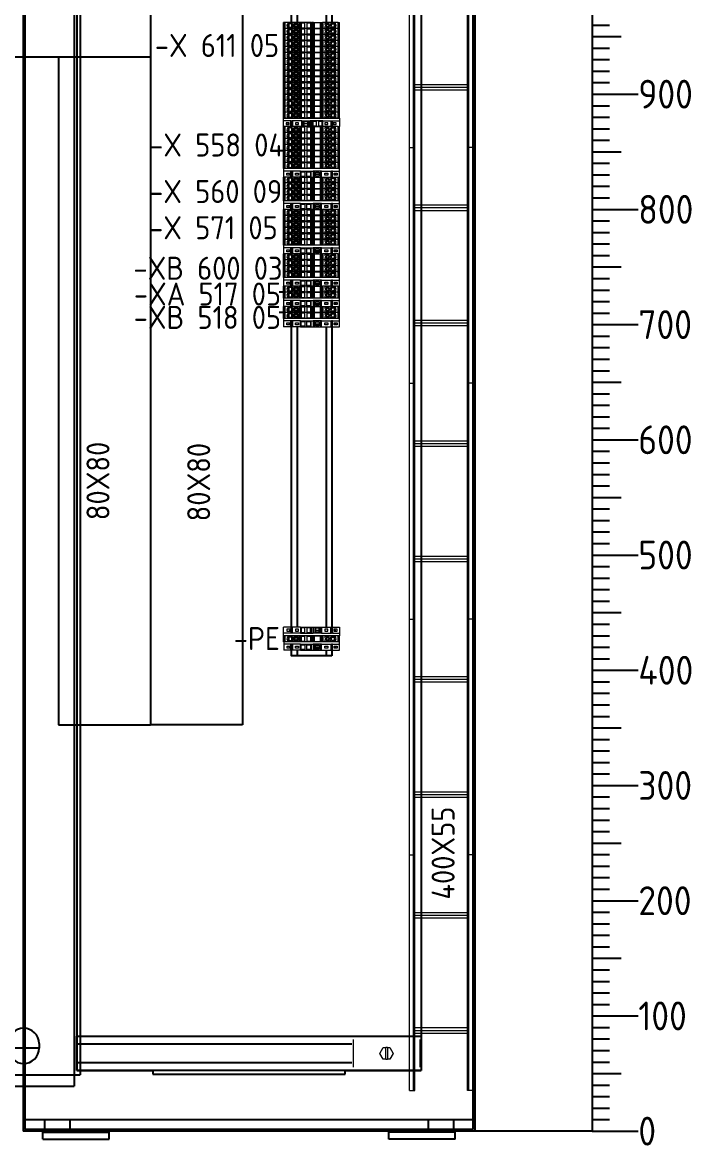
# Model space of a CAD drawing. Header units: millimetres. Extents: x 37984 to 70752, y 14140 to 37584.
# Drawn here: x 46116 to 46697, y 14754 to 15729 of the extents above; entities that cross this region are included whole.
import ezdxf
from ezdxf.enums import TextEntityAlignment as Align

# ---------------------------------------------------------------- set-up
doc = ezdxf.new("R2010")
doc.units = ezdxf.units.MM
doc.set_wipeout_variables(frame=1)
doc.layers.add('! NO PLOT !', color=7, linetype='Continuous', true_color=0xff75dd, plot=False)
for name, color, linetype, lineweight in [('000-PI-Oprema', 30, 'Continuous', 5), ('SI-ORMAR-Oprema', 30, 'Continuous', 5), ('SI-ORMAR-Ormar', 2, 'Continuous', 20)]:
    doc.layers.add(name, color=color, linetype=linetype, lineweight=lineweight)
for name, color, linetype in [('000-PI-ORMAR', 2, 'Continuous'), ('000-PI_TEXT', 7, 'Continuous'), ('002-PI-Kabelska kanalica', 150, 'Continuous'), ('004-PI-DIN Šina', 3, 'Continuous')]:
    doc.layers.add(name, color=color, linetype=linetype)
doc.styles.add('PI0', font='isocpeur.ttf', dxfattribs={"width": 0.9})

# ---------------------------------------------------------------- blocks, each defined once
blk = doc.blocks.new('*U491')
at = {"layer": '004-PI-DIN Šina', "ltscale": 0.25}
for p, q in [((0, 15), (299, 15)), ((0, -15), (0, 15)), ((299, 15), (299, -15)), ((299, 8), (0, 8)), ((0, -8), (299, -8)), ((299, -15), (0, -15))]:
    blk.add_line(p, q, dxfattribs=at)
blk = doc.blocks.new('*U1280')
at = {"layer": '002-PI-Kabelska kanalica'}
for p, q in [((-20, 1220), (60, 1220)), ((-20, -100), (-20, 1220)), ((60, -100), (60, 1220))]:
    blk.add_line(p, q, dxfattribs=at)
blk = doc.blocks.new('JAHAČ_VELIKI')
blk.add_wipeout([(58578.79, 45403.84), (58638.79, 45403.84), (58638.79, 45379.84), (58578.79, 45379.84)]).dxf.layer = 'SI-ORMAR-Ormar'
at = {"layer": '000-PI-Oprema'}
for p, q in [((58579.66, 45403.84), (58579.66, 45379.84)), ((58637.92, 45379.84), (58637.92, 45403.84)), ((58638.79, 45403.84), (58638.79, 45379.84)), ((58603.01, 45391.84), (58605.9, 45396.84)), ((58605.9, 45396.84), (58607.99, 45396.84)), ((58607.99, 45386.84), (58607.99, 45396.84)), ((58609.59, 45396.84), (58607.99, 45396.84)), ((58609.59, 45396.84), (58611.67, 45396.84)), ((58609.59, 45396.84), (58609.59, 45386.84)), ((58611.67, 45396.84), (58614.56, 45391.84)), ((58605.9, 45386.84), (58603.01, 45391.84)), ((58607.99, 45386.84), (58605.9, 45386.84)), ((58607.99, 45386.84), (58609.59, 45386.84)), ((58611.67, 45386.84), (58609.59, 45386.84)), ((58614.56, 45391.84), (58611.67, 45386.84))]:
    blk.add_line(p, q, dxfattribs=at)
blk = doc.blocks.new('poveznica montaznih ploca 2100mm')
at = {"layer": '! NO PLOT !'}
for p, q in [((59565.54, 55740.77), (59565.54, 53837.74)), ((59570.54, 55742.17), (59570.54, 53847.74)), ((59521.54, 53856.71), (59521.54, 53888.77)), ((59534.9, 53874.74), (59534.9, 53870.74)), ((59535.57, 53870.74), (59507.5, 53870.74)), ((59534.9, 53870.74), (59526.79, 53870.74)), ((59472.54, 53847.74), (59570.54, 53847.74)), ((59565.54, 53847.74), (59565.54, 53837.74)), ((59477.54, 53837.74), (59565.54, 53837.74))]:
    blk.add_line(p, q, dxfattribs=at)
for centre, start, end in [((59521.54, 53874.74), 0, 180), ((59521.54, 53870.74), 180, 0)]:
    blk.add_arc(centre, 13.36, start, end, dxfattribs=at)
blk = doc.blocks.new('*U404')
blk.add_wipeout([(-24.3, 0), (24.3, 0), (24.3, -7.35), (-24.3, -7.35)])
at = {"layer": 'SI-ORMAR-Oprema'}
for p, q in [((24.3, 0), (-24.3, 0)), ((24.3, -7.35), (24.3, 0)), ((-24.3, 0), (-24.3, -7.35)), ((-18.03, -2.2), (-24.3, -2.2)), ((-18.03, -7.35), (-24.3, -7.35)), ((-21.4, -5.62), (-21.4, -3.92)), ((-21.4, -3.92), (-18.5, -3.92)), ((-18.5, -5.62), (-21.4, -5.62)), ((-19.01, -4.58), (-19.15, -4.58)), ((-19.15, -4.98), (-19.15, -4.58)), ((-19.01, -4.98), (-19.15, -4.98)), ((-19.01, -4.58), (-19.01, -4.98)), ((-19.01, -4.58), (-18.5, -4.58)), ((-19.01, -4.98), (-18.5, -4.98)), ((-18.5, -3.92), (-18.5, -4.58)), ((-18.5, -4.58), (-18.5, -4.98)), ((-18.5, -4.98), (-18.5, -5.62)), ((-18.03, -7.35), (-18.03, -2.2)), ((-17.1, -2.2), (-18.03, -2.2)), ((-17.1, -7.35), (-18.03, -7.35)), ((-17.1, -7.35), (-17.1, -2.2)), ((-17, -2.2), (-17.1, -2.2)), ((-17, -7.35), (-17.1, -7.35)), ((-17, -2.2), (-17, -7.35)), ((-16.74, -2.2), (-17, -2.2)), ((-16.74, -7.35), (-17, -7.35)), ((-16.74, -2.2), (-16.74, -7.35)), ((-9.72, -2.2), (-16.74, -2.2)), ((-9.72, -7.35), (-16.74, -7.35)), ((-14.15, -3.92), (-11.45, -3.92)), ((-14.15, -5.62), (-14.15, -3.92)), ((-11.45, -5.62), (-14.15, -5.62)), ((-11.45, -3.92), (-11.45, -5.62)), ((-9.72, -2.2), (-9, -2.2)), ((-9.72, -7.35), (-9.72, -2.2)), ((-9.72, -7.35), (-9, -7.35)), ((-9, -2.77), (-9, -2.2)), ((-9, -2.2), (-1, -2.2)), ((-9, -6.77), (-9, -2.77)), ((-9, -2.77), (-5.85, -2.77)), ((-5.85, -6.77), (-9, -6.77)), ((-9, -7.35), (-9, -6.77)), ((-9, -7.35), (-1, -7.35)), ((-5.85, -2.77), (-5.85, -6.77)), ((-4.15, -2.77), (-1, -2.77)), ((-4.15, -6.77), (-4.15, -2.77)), ((-1, -6.77), (-4.15, -6.77)), ((-1, -2.2), (-1, -2.77)), ((-1, -2.2), (-0.28, -2.2)), ((-1, -2.77), (-1, -6.77)), ((-1, -6.77), (-1, -7.35)), ((-1, -7.35), (-0.28, -7.35)), ((-0.28, -2.2), (1.39, -2.2)), ((-0.28, -7.35), (-0.28, -2.2)), ((-0.28, -7.35), (1.39, -7.35)), ((2.32, -2.2), (1.39, -2.2)), ((1.39, -2.2), (1.39, -7.35)), ((1.39, -7.35), (2.32, -7.35)), ((7.69, -2.2), (2.32, -2.2)), ((2.32, -2.2), (2.32, -7.35)), ((2.32, -7.35), (7.69, -7.35)), ((3.22, -3.02), (6.67, -3.02)), ((3.22, -4.58), (3.22, -3.02)), ((3.22, -4.58), (6.67, -4.58)), ((3.22, -4.98), (3.22, -4.58)), ((3.22, -4.98), (6.67, -4.98)), ((3.22, -6.52), (3.22, -4.98)), ((6.67, -6.52), (3.22, -6.52)), ((6.67, -3.02), (6.67, -4.58)), ((6.67, -4.58), (6.67, -4.98)), ((6.67, -4.98), (6.67, -6.52)), ((7.69, -2.2), (7.69, -7.35)), ((8.51, -2.2), (7.69, -2.2)), ((7.69, -7.35), (8.51, -7.35)), ((8.51, -7.35), (8.51, -2.2)), ((8.51, -2.2), (16.74, -2.2)), ((8.51, -7.35), (16.74, -7.35)), ((11.45, -3.92), (14.15, -3.92)), ((11.45, -5.62), (11.45, -3.92)), ((14.15, -5.62), (11.45, -5.62)), ((14.15, -3.92), (14.15, -5.62)), ((16.74, -2.2), (16.74, -7.35)), ((16.74, -2.2), (17, -2.2)), ((16.74, -7.35), (17, -7.35)), ((17, -7.35), (17, -2.2)), ((17, -2.2), (17.1, -2.2)), ((17, -7.35), (17.1, -7.35)), ((18.03, -2.2), (17.1, -2.2)), ((17.1, -7.35), (17.1, -2.2)), ((18.03, -7.35), (17.1, -7.35)), ((18.03, -2.2), (24.3, -2.2)), ((18.03, -7.35), (18.03, -2.2)), ((18.03, -7.35), (24.3, -7.35)), ((19.55, -4.58), (19.55, -3.92)), ((19.55, -3.92), (22.25, -3.92)), ((19.55, -4.98), (19.55, -4.58)), ((19.55, -4.58), (19.89, -4.58)), ((19.55, -4.98), (19.89, -4.98)), ((19.55, -5.62), (19.55, -4.98)), ((22.25, -5.62), (19.55, -5.62)), ((19.89, -4.58), (19.89, -4.98)), ((20.59, -4.58), (19.89, -4.58)), ((20.59, -4.98), (19.89, -4.98)), ((20.59, -4.58), (20.59, -4.98)), ((22.25, -3.92), (22.25, -5.62))]:
    blk.add_line(p, q, dxfattribs=at)
blk = doc.blocks.new('*U991')
at = {"layer": '000-PI-Oprema', "ltscale": 0.25}
for p, q in [((-5, 794.1), (-5, 998.77)), ((-1.5, 794.1), (-1.5, 998.77)), ((-0.33, 794.1), (-0.33, 998.77)), ((45.33, 794.1), (45.33, 998.77)), ((46.5, 794.1), (46.5, 998.77)), ((50, 794.1), (50, 998.77)), ((-0.33, 848.77), (45.33, 848.77)), ((-0.33, 846.44), (45.33, 846.44)), ((-5, 794.1), (-0.33, 794.1)), ((-5, 794.1), (-0.33, 794.1)), ((-5, 589.43), (-5, 794.1)), ((-1.5, 794.1), (-1.5, 794.1)), ((-1.5, 589.43), (-1.5, 794.1)), ((-0.33, 589.43), (-0.33, 794.1)), ((50, 794.1), (45.33, 794.1)), ((50, 794.1), (45.33, 794.1)), ((45.33, 589.43), (45.33, 794.1)), ((46.5, 589.43), (46.5, 794.1)), ((50, 589.43), (50, 794.1)), ((-0.33, 744.1), (45.33, 744.1)), ((-0.33, 741.77), (45.33, 741.77)), ((-0.33, 644.1), (45.33, 644.1)), ((-0.33, 641.77), (45.33, 641.77)), ((-5, 589.43), (-0.33, 589.43)), ((-5, 589.43), (-0.33, 589.43)), ((-5, 384.76), (-5, 589.43)), ((-1.5, 589.43), (-1.5, 589.43)), ((-1.5, 384.76), (-1.5, 589.43)), ((-0.33, 384.76), (-0.33, 589.43)), ((50, 589.43), (45.33, 589.43)), ((50, 589.43), (45.33, 589.43)), ((45.33, 384.76), (45.33, 589.43)), ((46.5, 384.76), (46.5, 589.43)), ((50, 384.76), (50, 589.43)), ((-0.33, 539.43), (45.33, 539.43)), ((-0.33, 537.1), (45.33, 537.1)), ((-0.33, 439.43), (45.33, 439.43)), ((-0.33, 437.1), (45.33, 437.1)), ((-5, 384.76), (-0.33, 384.76)), ((-5, 384.76), (-0.33, 384.76)), ((-5, 180.09), (-5, 384.76)), ((-1.5, 384.76), (-1.5, 384.76)), ((-1.5, 180.09), (-1.5, 384.76)), ((-0.33, 180.09), (-0.33, 384.76)), ((50, 384.76), (45.33, 384.76)), ((50, 384.76), (45.33, 384.76)), ((45.33, 180.09), (45.33, 384.76)), ((46.5, 180.09), (46.5, 384.76)), ((50, 180.09), (50, 384.76)), ((-0.33, 334.76), (45.33, 334.76)), ((-0.33, 332.43), (45.33, 332.43)), ((-0.33, 234.76), (45.33, 234.76)), ((-0.33, 232.43), (45.33, 232.43)), ((-5, 180.09), (-0.33, 180.09)), ((-5, 180.09), (-0.33, 180.09)), ((-5, -24.58), (-5, 180.09)), ((-1.5, 180.09), (-1.5, 180.09)), ((-1.5, -24.58), (-1.5, 180.09)), ((-0.33, -24.58), (-0.33, 180.09)), ((50, 180.09), (45.33, 180.09)), ((50, 180.09), (45.33, 180.09)), ((45.33, -24.58), (45.33, 180.09)), ((46.5, -24.58), (46.5, 180.09)), ((50, -24.58), (50, 180.09)), ((-0.33, 130.09), (45.33, 130.09)), ((-0.33, 127.76), (45.33, 127.76)), ((-0.33, 30.09), (45.33, 30.09)), ((-0.33, 27.76), (45.33, 27.76)), ((-5, -24.58), (-0.33, -24.58)), ((-1.5, -24.58), (-1.5, -24.58)), ((50, -24.58), (45.33, -24.58))]:
    blk.add_line(p, q, dxfattribs=at)
for points in [[(-0.33, 844.1), (45.33, 844.1)], [(-0.33, 739.43), (45.33, 739.43)], [(-0.33, 639.43), (45.33, 639.43)], [(-0.33, 534.76), (45.33, 534.76)], [(-0.33, 434.76), (45.33, 434.76)], [(-0.33, 330.09), (45.33, 330.09)], [(-0.33, 230.09), (45.33, 230.09)], [(-0.33, 125.42), (45.33, 125.42)], [(-0.33, 25.42), (45.33, 25.42)]]:
    blk.add_lwpolyline(points, dxfattribs=at)
blk = doc.blocks.new('*U1272')
at = {"layer": '002-PI-Kabelska kanalica'}
for p, q in [((-20, 918), (60, 918)), ((-20, -100), (-20, 918)), ((60, -100), (60, 918)), ((-20, -100), (60, -100))]:
    blk.add_line(p, q, dxfattribs=at)
blk = doc.blocks.new('*U1264')
at = {"layer": '002-PI-Kabelska kanalica'}
for p, q in [((-20, 480), (60, 480)), ((-20, -100), (-20, 480)), ((60, -100), (60, 480)), ((-20, -100), (60, -100))]:
    blk.add_line(p, q, dxfattribs=at)
blk = doc.blocks.new('skala_2300')
for p, q in [((0, 1400), (0, 540)), ((0, 960), (15, 960)), ((0, 950), (25, 950)), ((0, 940), (15, 940)), ((0, 930), (15, 930)), ((0, 920), (15, 920)), ((0, 910), (15, 910)), ((0, 900), (40, 900)), ((0, 890), (15, 890)), ((0, 880), (15, 880)), ((0, 870), (15, 870)), ((0, 860), (15, 860)), ((0, 850), (25, 850)), ((0, 840), (15, 840)), ((0, 830), (15, 830)), ((0, 820), (15, 820)), ((0, 810), (15, 810)), ((0, 800), (40, 800)), ((0, 800), (40, 800)), ((0, 800), (40, 800)), ((0, 800), (40, 800)), ((0, 800), (40, 800)), ((0, 790), (15, 790)), ((0, 780), (15, 780)), ((0, 770), (15, 770)), ((0, 760), (15, 760)), ((0, 750), (25, 750)), ((0, 740), (15, 740)), ((0, 730), (15, 730)), ((0, 720), (15, 720)), ((0, 710), (15, 710)), ((0, 700), (40, 700)), ((0, 690), (15, 690)), ((0, 680), (15, 680)), ((0, 670), (15, 670)), ((0, 660), (15, 660)), ((0, 650), (25, 650)), ((0, 640), (15, 640)), ((0, 630), (15, 630)), ((0, 620), (15, 620)), ((0, 610), (15, 610)), ((0, 600), (40, 600)), ((0, 600), (40, 600)), ((0, 600), (40, 600)), ((0, 600), (40, 600)), ((0, 600), (40, 600)), ((0, 600), (40, 600)), ((0, 590), (15, 590)), ((0, 580), (15, 580)), ((0, 570), (15, 570)), ((0, 560), (15, 560)), ((0, 550), (25, 550)), ((0, 540), (0, 0)), ((0, 540), (15, 540)), ((0, 530), (15, 530)), ((0, 520), (15, 520)), ((0, 510), (15, 510)), ((0, 500), (40, 500)), ((0, 490), (15, 490)), ((0, 480), (15, 480)), ((0, 470), (15, 470)), ((0, 460), (15, 460)), ((0, 450), (25, 450)), ((0, 440), (15, 440)), ((0, 430), (15, 430)), ((0, 420), (15, 420)), ((0, 410), (15, 410)), ((0, 400), (40, 400)), ((0, 400), (40, 400)), ((0, 400), (40, 400)), ((0, 400), (40, 400)), ((0, 400), (40, 400)), ((0, 400), (40, 400)), ((0, 400), (40, 400)), ((0, 390), (15, 390)), ((0, 380), (15, 380)), ((0, 370), (15, 370)), ((0, 360), (15, 360)), ((0, 350), (25, 350)), ((0, 340), (15, 340)), ((0, 330), (15, 330)), ((0, 320), (15, 320)), ((0, 310), (15, 310)), ((0, 300), (40, 300)), ((0, 290), (15, 290)), ((0, 280), (15, 280)), ((0, 270), (15, 270)), ((0, 260), (15, 260)), ((0, 250), (25, 250)), ((0, 240), (15, 240)), ((0, 230), (15, 230)), ((0, 220), (15, 220)), ((0, 210), (15, 210)), ((0, 200), (40, 200)), ((0, 200), (40, 200)), ((0, 200), (40, 200)), ((0, 200), (40, 200)), ((0, 200), (40, 200)), ((0, 200), (40, 200)), ((0, 200), (40, 200)), ((0, 200), (40, 200)), ((0, 190), (15, 190)), ((0, 180), (15, 180)), ((0, 170), (15, 170)), ((0, 160), (15, 160)), ((0, 150), (25, 150)), ((0, 140), (15, 140)), ((0, 130), (15, 130)), ((0, 120), (15, 120)), ((0, 110), (15, 110)), ((0, 100), (40, 100)), ((0, 90), (15, 90)), ((0, 80), (15, 80)), ((0, 70), (15, 70)), ((0, 60), (15, 60)), ((0, 50), (25, 50)), ((0, 40), (15, 40)), ((0, 30), (15, 30)), ((0, 20), (15, 20)), ((0, 10), (15, 10)), ((0, 0), (40, 0))]:
    blk.add_line(p, q)
at = {"style": 'PI0', "width": 0.9}
for s, p in [('900', (40, 900)), ('800', (40, 800)), ('700', (40, 700)), ('600', (40, 600)), ('500', (40, 500)), ('400', (40, 400)), ('300', (40, 300)), ('200', (40, 200)), ('100', (40, 100)), ('0', (40, 0))]:
    blk.add_text(s, height=25, dxfattribs=at).set_placement(p, align=Align.MIDDLE_LEFT)
blk = doc.blocks.new('*U457')
blk.add_wipeout([(47227.3, 37326.63), (47227.3, 37321.48), (47275.9, 37321.48), (47275.9, 37326.63)])
at = {"layer": '000-PI-Oprema'}
for p, q in [((47227.3, 37321.48), (47227.3, 37326.63)), ((47227.85, 37326.63), (47227.3, 37326.63)), ((47228.39, 37326.63), (47227.85, 37326.63)), ((47227.85, 37321.48), (47227.85, 37326.63)), ((47228.39, 37321.48), (47228.39, 37326.63)), ((47228.56, 37326.63), (47228.39, 37326.63)), ((47228.56, 37321.48), (47228.56, 37326.63)), ((47241.88, 37326.63), (47228.56, 37326.63)), ((47231, 37325.48), (47230.9, 37325.58)), ((47230.9, 37322.19), (47231.2, 37322.48)), ((47231.45, 37325.48), (47231, 37325.48)), ((47231.2, 37322.48), (47231.45, 37322.48)), ((47231.45, 37325.48), (47231.45, 37322.48)), ((47231.6, 37325.48), (47231.45, 37325.48)), ((47231.45, 37322.48), (47231.6, 37322.48)), ((47231.6, 37322.48), (47231.6, 37325.48)), ((47231.85, 37325.48), (47231.6, 37325.48)), ((47231.6, 37322.48), (47231.85, 37322.48)), ((47231.85, 37325.48), (47231.85, 37322.48)), ((47233.2, 37325.48), (47231.85, 37325.48)), ((47231.85, 37322.48), (47233.2, 37322.48)), ((47233.2, 37326.28), (47232.6, 37326.28)), ((47233.2, 37325.48), (47233.2, 37326.28)), ((47233.3, 37325.48), (47233.2, 37325.48)), ((47233.3, 37322.48), (47233.2, 37322.48)), ((47233.2, 37322.48), (47233.2, 37321.48)), ((47237.55, 37325.88), (47236.15, 37325.88)), ((47236.15, 37325.88), (47236.15, 37322.08)), ((47236.15, 37322.08), (47237.55, 37322.08)), ((47238.35, 37325.88), (47237.55, 37325.88)), ((47237.55, 37324.9), (47237.55, 37325.88)), ((47237.55, 37322.08), (47237.55, 37323.07)), ((47237.55, 37322.08), (47238.35, 37322.08)), ((47239.95, 37325.88), (47238.35, 37325.88)), ((47238.35, 37325.88), (47238.35, 37324.9)), ((47238.35, 37323.07), (47238.35, 37322.08)), ((47238.35, 37322.08), (47239.95, 37322.08)), ((47239.55, 37324.58), (47239.95, 37324.98)), ((47239.55, 37323.38), (47239.55, 37324.58)), ((47239.95, 37322.98), (47239.55, 37323.38)), ((47239.95, 37324.98), (47239.95, 37325.88)), ((47239.95, 37322.08), (47239.95, 37322.98)), ((47240.78, 37325.37), (47240.78, 37322.6)), ((47241.88, 37321.48), (47241.88, 37326.63)), ((47242.6, 37326.63), (47241.88, 37326.63)), ((47242.6, 37326.63), (47242.6, 37326.06)), ((47250.6, 37326.63), (47242.6, 37326.63)), ((47242.6, 37326.06), (47242.6, 37322.06)), ((47245.75, 37326.06), (47242.6, 37326.06)), ((47242.6, 37322.06), (47245.75, 37322.06)), ((47242.6, 37322.06), (47242.6, 37321.48)), ((47245.75, 37322.06), (47245.75, 37326.06)), ((47247.45, 37326.06), (47247.45, 37322.06)), ((47250.6, 37326.06), (47247.45, 37326.06)), ((47247.45, 37322.06), (47250.6, 37322.06)), ((47250.6, 37326.63), (47250.6, 37326.06)), ((47251.32, 37326.63), (47250.6, 37326.63)), ((47250.6, 37326.06), (47250.6, 37322.06)), ((47250.6, 37322.06), (47250.6, 37321.48)), ((47251.32, 37326.63), (47251.75, 37326.63)), ((47251.32, 37321.48), (47251.32, 37326.63)), ((47251.65, 37321.48), (47251.65, 37325.83)), ((47251.65, 37325.83), (47251.75, 37325.83)), ((47251.75, 37325.83), (47251.75, 37326.63)), ((47252.21, 37326.63), (47251.75, 37326.63)), ((47251.75, 37325.83), (47252.21, 37325.83)), ((47252.21, 37326.63), (47252.56, 37326.63)), ((47252.21, 37325.83), (47252.21, 37326.63)), ((47253.07, 37326.63), (47252.56, 37326.63)), ((47252.56, 37326.63), (47252.56, 37321.48)), ((47253.07, 37326.63), (47253.07, 37321.48)), ((47253.07, 37326.63), (47253.98, 37326.63)), ((47253.98, 37321.48), (47253.98, 37326.63)), ((47253.98, 37326.63), (47259.12, 37326.63)), ((47259.12, 37326.63), (47259.12, 37321.48)), ((47259.12, 37326.63), (47260.03, 37326.63)), ((47260.03, 37326.63), (47260.03, 37321.48)), ((47260.03, 37326.63), (47260.54, 37326.63)), ((47260.54, 37321.48), (47260.54, 37326.63)), ((47260.54, 37326.63), (47260.89, 37326.63)), ((47260.89, 37325.83), (47260.89, 37326.63)), ((47261.35, 37326.63), (47260.89, 37326.63)), ((47260.89, 37325.83), (47261.35, 37325.83)), ((47261.35, 37325.83), (47261.35, 37326.63)), ((47274.65, 37326.63), (47261.35, 37326.63)), ((47261.35, 37325.83), (47261.45, 37325.83)), ((47261.45, 37325.83), (47261.45, 37321.48)), ((47264.75, 37325.88), (47263.15, 37325.88)), ((47263.15, 37325.88), (47263.15, 37324.98)), ((47263.15, 37324.98), (47263.55, 37324.58)), ((47263.55, 37323.38), (47263.15, 37322.98)), ((47263.15, 37322.98), (47263.15, 37322.08)), ((47263.15, 37322.08), (47264.75, 37322.08)), ((47263.55, 37324.58), (47263.55, 37323.38)), ((47264.75, 37324.9), (47264.75, 37325.88)), ((47265.55, 37325.88), (47264.75, 37325.88)), ((47264.75, 37322.08), (47264.75, 37323.07)), ((47264.75, 37322.08), (47265.55, 37322.08)), ((47265.55, 37325.88), (47265.55, 37324.9)), ((47266.95, 37325.88), (47265.55, 37325.88)), ((47265.55, 37323.07), (47265.55, 37322.08)), ((47265.55, 37322.08), (47266.95, 37322.08)), ((47266.95, 37322.08), (47266.95, 37325.88)), ((47268.8, 37323.48), (47268.8, 37324.48)), ((47269.8, 37325.48), (47269.9, 37325.48)), ((47269.8, 37322.48), (47269.9, 37322.48)), ((47269.9, 37326.28), (47270.5, 37326.28)), ((47269.9, 37325.48), (47269.9, 37326.28)), ((47269.9, 37325.48), (47271.25, 37325.48)), ((47271.25, 37322.48), (47269.9, 37322.48)), ((47269.9, 37322.48), (47269.9, 37321.48)), ((47271.25, 37325.48), (47271.25, 37322.48)), ((47271.25, 37325.48), (47271.5, 37325.48)), ((47271.5, 37322.48), (47271.25, 37322.48)), ((47271.5, 37322.48), (47271.5, 37325.48)), ((47271.5, 37325.48), (47271.65, 37325.48)), ((47271.65, 37322.48), (47271.5, 37322.48)), ((47271.65, 37325.48), (47271.65, 37322.48)), ((47271.65, 37325.48), (47272.1, 37325.48)), ((47271.9, 37322.48), (47271.65, 37322.48)), ((47272.2, 37322.19), (47271.9, 37322.48)), ((47272.1, 37325.48), (47272.2, 37325.58)), ((47274.65, 37321.48), (47274.65, 37326.63)), ((47274.65, 37326.63), (47274.82, 37326.63)), ((47274.82, 37321.48), (47274.82, 37326.63)), ((47274.82, 37326.63), (47275.35, 37326.63)), ((47275.35, 37321.48), (47275.35, 37326.63)), ((47275.35, 37326.63), (47275.9, 37326.63)), ((47275.9, 37321.48), (47275.9, 37326.63)), ((47227.85, 37321.48), (47227.3, 37321.48)), ((47228.39, 37321.48), (47227.85, 37321.48)), ((47228.56, 37321.48), (47228.39, 37321.48)), ((47231.6, 37321.48), (47228.56, 37321.48)), ((47231.6, 37321.7), (47231.6, 37321.48)), ((47232.6, 37321.48), (47231.6, 37321.48)), ((47232.6, 37321.48), (47233.2, 37321.48)), ((47234.2, 37321.48), (47233.2, 37321.48)), ((47234.2, 37321.48), (47234.2, 37321.7)), ((47234.2, 37321.48), (47241.88, 37321.48)), ((47242.6, 37321.48), (47241.88, 37321.48)), ((47250.6, 37321.48), (47242.6, 37321.48)), ((47251.32, 37321.48), (47250.6, 37321.48)), ((47251.32, 37321.48), (47251.65, 37321.48)), ((47251.65, 37321.48), (47252.56, 37321.48)), ((47253.07, 37321.48), (47252.56, 37321.48)), ((47253.07, 37321.48), (47253.98, 37321.48)), ((47259.12, 37321.48), (47253.98, 37321.48)), ((47259.12, 37321.48), (47260.03, 37321.48)), ((47260.03, 37321.48), (47260.54, 37321.48)), ((47260.54, 37321.48), (47261.45, 37321.48)), ((47268.9, 37321.48), (47261.45, 37321.48)), ((47268.9, 37321.48), (47268.9, 37321.7)), ((47268.9, 37321.48), (47269.9, 37321.48)), ((47270.5, 37321.48), (47269.9, 37321.48)), ((47271.5, 37321.48), (47270.5, 37321.48)), ((47271.5, 37321.7), (47271.5, 37321.48)), ((47274.65, 37321.48), (47271.5, 37321.48)), ((47274.65, 37321.48), (47274.82, 37321.48)), ((47274.82, 37321.48), (47275.35, 37321.48)), ((47275.35, 37321.48), (47275.9, 37321.48))]:
    blk.add_line(p, q, dxfattribs=at)
for centre, radius, start, end in [((47232.6, 37323.88), 2.4, 135, 225), ((47232.6, 37323.88), 2.4, 90, 135), ((47232.6, 37323.88), 2.4, 225, 245.37568), ((47233.2, 37323.88), 2.4, 294.62432, 90), ((47233.3, 37324.48), 1, 0, 90), ((47233.3, 37323.48), 1, 270, 360), ((47237.95, 37323.98), 1, 113.57818, 246.42182), ((47237.95, 37323.98), 1, 293.57818, 66.42182), ((47241.15, 37325.03), 0.5, 5.44059, 134.99975), ((47241.15, 37322.93), 0.5, 225, 354.55967), ((47265.15, 37323.98), 1, 113.57818, 246.42182), ((47265.15, 37323.98), 1, 293.57818, 66.42182), ((47269.9, 37323.88), 2.4, 90, 245.37568), ((47269.8, 37324.48), 1, 90, 180), ((47269.8, 37323.48), 1, 180, 270), ((47270.5, 37323.88), 2.4, 45, 90), ((47270.5, 37323.88), 2.4, 294.62432, 315), ((47270.5, 37323.88), 2.4, 315, 45), ((47232.6, 37323.88), 2.4, 245.37568, 270), ((47233.2, 37323.88), 2.4, 270, 294.62432), ((47269.9, 37323.88), 2.4, 245.37568, 270), ((47270.5, 37323.88), 2.4, 270, 294.62432)]:
    blk.add_arc(centre, radius, start, end, dxfattribs=at)
for points in [[(47234.3, 37323.48), (47234.3, 37323.61), (47234.3, 37323.74), (47234.3, 37323.87), (47234.3, 37324.01), (47234.3, 37324.14), (47234.3, 37324.26), (47234.3, 37324.38), (47234.3, 37324.48)], [(47240.78, 37325.37), (47240.55, 37325.14), (47240.32, 37324.91), (47240.09, 37324.68), (47239.85, 37324.44)], [(47239.85, 37323.53), (47239.85, 37323.76), (47239.85, 37323.98), (47239.85, 37324.21), (47239.85, 37324.44)], [(47240.78, 37322.6), (47240.55, 37322.83), (47240.32, 37323.05), (47240.09, 37323.29), (47239.85, 37323.53)], [(47240.8, 37325.39), (47240.79, 37325.38), (47240.78, 37325.37)], [(47240.8, 37322.58), (47240.79, 37322.59), (47240.78, 37322.6)], [(47241.75, 37323.98), (47241.73, 37324.26), (47241.7, 37324.53), (47241.67, 37324.81), (47241.65, 37325.08)], [(47241.65, 37322.89), (47241.67, 37323.16), (47241.7, 37323.44), (47241.73, 37323.71), (47241.75, 37323.98)]]:
    blk.add_spline(points, degree=3, dxfattribs=at)
blk = doc.blocks.new('*U1321')
at = {"layer": '000-PI-Oprema'}
blk.add_blockref('*U457', (-47251.6, -37324.06), dxfattribs=at)
blk = doc.blocks.new('*U1322')
at = {"layer": '000-PI-Oprema', "color": 0, "linetype": 'ByBlock', "lineweight": -2, "transparency": 16777216}
blk.add_blockref('*U1321', (0, 0), dxfattribs=at)
blk.add_blockref('*U1321', (0, -5.2), dxfattribs=at)
blk.add_blockref('*U1321', (0, -10.4), dxfattribs=at)
blk.add_blockref('*U1321', (0, -15.6), dxfattribs=at)
blk.add_blockref('*U1321', (0, -20.8), dxfattribs=at)
blk.add_blockref('*U1321', (0, -26), dxfattribs=at)
blk.add_blockref('*U1321', (0, -31.2), dxfattribs=at)
blk = doc.blocks.new('*U1323')
at = {"layer": '000-PI-Oprema'}
blk.add_blockref('*U457', (-47251.6, -37324.06), dxfattribs=at)
blk = doc.blocks.new('*U1324')
at = {"layer": '000-PI-Oprema', "color": 0, "linetype": 'ByBlock', "lineweight": -2, "transparency": 16777216}
blk.add_blockref('*U1323', (0, 0), dxfattribs=at)
blk.add_blockref('*U1323', (0, -5.2), dxfattribs=at)
blk.add_blockref('*U1323', (0, -10.4), dxfattribs=at)
blk.add_blockref('*U1323', (0, -15.6), dxfattribs=at)
blk = doc.blocks.new('*U1325')
at = {"layer": '000-PI-Oprema'}
blk.add_blockref('*U457', (-47251.6, -37324.06), dxfattribs=at)
blk = doc.blocks.new('*U1326')
at = {"layer": '000-PI-Oprema', "color": 0, "linetype": 'ByBlock', "lineweight": -2, "transparency": 16777216}
blk.add_blockref('*U1325', (0, 0), dxfattribs=at)
blk.add_blockref('*U1325', (0, -5.2), dxfattribs=at)
blk.add_blockref('*U1325', (0, -10.4), dxfattribs=at)
blk.add_blockref('*U1325', (0, -15.6), dxfattribs=at)
blk.add_blockref('*U1325', (0, -20.8), dxfattribs=at)
blk.add_blockref('*U1325', (0, -26), dxfattribs=at)
blk = doc.blocks.new('*U1327')
at = {"layer": '000-PI-Oprema'}
blk.add_blockref('*U457', (-47251.6, -37324.06), dxfattribs=at)
blk = doc.blocks.new('*U1328')
at = {"layer": '000-PI-Oprema', "color": 0, "linetype": 'ByBlock', "lineweight": -2, "transparency": 16777216}
blk.add_blockref('*U1327', (0, 0), dxfattribs=at)
blk.add_blockref('*U1327', (0, -5.2), dxfattribs=at)
blk.add_blockref('*U1327', (0, -10.4), dxfattribs=at)
blk.add_blockref('*U1327', (0, -15.6), dxfattribs=at)
blk = doc.blocks.new('*U1390')
at = {"layer": '000-PI-Oprema'}
blk.add_blockref('*U457', (-47251.6, -37324.06), dxfattribs=at)
blk = doc.blocks.new('*U1391')
at = {"layer": '000-PI-Oprema', "color": 0, "linetype": 'ByBlock', "lineweight": -2, "transparency": 16777216}
blk.add_blockref('*U1390', (0, 0), dxfattribs=at)
blk = doc.blocks.new('*U402')
blk.add_wipeout([(-24.3, -7.35), (24.3, -7.35), (24.3, 0), (-24.3, 0)])
at = {"layer": 'SI-ORMAR-Oprema'}
for p, q in [((-18.03, 0), (-24.3, 0)), ((-18.03, 0), (-18.03, -5.15)), ((-17.1, 0), (-18.03, 0)), ((-17.1, 0), (-17.1, -5.15)), ((-17, 0), (-17.1, 0)), ((-17, -5.15), (-17, 0)), ((-16.74, 0), (-17, 0)), ((-16.74, -5.15), (-16.74, 0)), ((-9.72, 0), (-16.74, 0)), ((-9.72, 0), (-9, 0)), ((-9.72, 0), (-9.72, -5.15)), ((-9, 0), (-9, -0.57)), ((-9, 0), (-1, 0)), ((-1, 0), (-0.28, 0)), ((-1, -0.57), (-1, 0)), ((-0.28, 0), (1.39, 0)), ((-0.28, 0), (-0.28, -5.15)), ((1.39, 0), (2.32, 0)), ((1.39, -5.15), (1.39, 0)), ((2.32, 0), (7.69, 0)), ((2.32, -5.15), (2.32, 0)), ((7.69, -5.15), (7.69, 0)), ((7.69, 0), (8.51, 0)), ((8.51, 0), (8.51, -5.15)), ((8.51, 0), (16.74, 0)), ((16.74, -5.15), (16.74, 0)), ((16.74, 0), (17, 0)), ((17, 0), (17, -5.15)), ((17, 0), (17.1, 0)), ((17.1, 0), (17.1, -5.15)), ((18.03, 0), (17.1, 0)), ((18.03, 0), (18.03, -5.15)), ((18.03, 0), (24.3, 0)), ((24.3, 0), (24.3, -7.35)), ((-24.3, -7.35), (-24.3, 0)), ((-18.03, -5.15), (-24.3, -5.15)), ((24.3, -7.35), (-24.3, -7.35)), ((-21.4, -1.72), (-21.4, -3.42)), ((-18.5, -1.72), (-21.4, -1.72)), ((-21.4, -3.42), (-18.5, -3.42)), ((-19.01, -2.37), (-19.15, -2.37)), ((-19.15, -2.37), (-19.15, -2.77)), ((-19.01, -2.77), (-19.15, -2.77)), ((-19.01, -2.37), (-18.5, -2.37)), ((-19.01, -2.77), (-19.01, -2.37)), ((-19.01, -2.77), (-18.5, -2.77)), ((-18.5, -2.37), (-18.5, -1.72)), ((-18.5, -2.77), (-18.5, -2.37)), ((-18.5, -3.42), (-18.5, -2.77)), ((-17.1, -5.15), (-18.03, -5.15)), ((-17, -5.15), (-17.1, -5.15)), ((-16.74, -5.15), (-17, -5.15)), ((-9.72, -5.15), (-16.74, -5.15)), ((-14.15, -1.72), (-14.15, -3.42)), ((-11.45, -1.72), (-14.15, -1.72)), ((-14.15, -3.42), (-11.45, -3.42)), ((-11.45, -3.42), (-11.45, -1.72)), ((-9.72, -5.15), (-9, -5.15)), ((-9, -0.57), (-9, -4.57)), ((-5.85, -0.57), (-9, -0.57)), ((-9, -4.57), (-9, -5.15)), ((-9, -4.57), (-5.85, -4.57)), ((-9, -5.15), (-1, -5.15)), ((-5.85, -4.57), (-5.85, -0.57)), ((-4.15, -0.57), (-4.15, -4.57)), ((-1, -0.57), (-4.15, -0.57)), ((-4.15, -4.57), (-1, -4.57)), ((-1, -4.57), (-1, -0.57)), ((-1, -5.15), (-1, -4.57)), ((-1, -5.15), (-0.28, -5.15)), ((-0.28, -5.15), (1.39, -5.15)), ((2.32, -5.15), (1.39, -5.15)), ((7.69, -5.15), (2.32, -5.15)), ((6.67, -0.82), (3.22, -0.82)), ((3.22, -0.82), (3.22, -2.37)), ((3.22, -2.37), (6.67, -2.37)), ((3.22, -2.37), (3.22, -2.77)), ((3.22, -2.77), (6.67, -2.77)), ((3.22, -2.77), (3.22, -4.32)), ((3.22, -4.32), (6.67, -4.32)), ((6.67, -2.37), (6.67, -0.82)), ((6.67, -2.77), (6.67, -2.37)), ((6.67, -4.32), (6.67, -2.77)), ((8.51, -5.15), (7.69, -5.15)), ((8.51, -5.15), (16.74, -5.15)), ((11.45, -1.72), (11.45, -3.42)), ((14.15, -1.72), (11.45, -1.72)), ((11.45, -3.42), (14.15, -3.42)), ((14.15, -3.42), (14.15, -1.72)), ((16.74, -5.15), (17, -5.15)), ((17, -5.15), (17.1, -5.15)), ((18.03, -5.15), (17.1, -5.15)), ((18.03, -5.15), (24.3, -5.15)), ((22.25, -1.72), (19.55, -1.72)), ((19.55, -1.72), (19.55, -2.37)), ((19.55, -2.37), (19.89, -2.37)), ((19.55, -2.37), (19.55, -2.77)), ((19.55, -2.77), (19.55, -3.42)), ((19.55, -2.77), (19.89, -2.77)), ((19.55, -3.42), (22.25, -3.42)), ((20.59, -2.37), (19.89, -2.37)), ((19.89, -2.77), (19.89, -2.37)), ((20.59, -2.77), (19.89, -2.77)), ((20.59, -2.77), (20.59, -2.37)), ((22.25, -3.42), (22.25, -1.72))]:
    blk.add_line(p, q, dxfattribs=at)

msp = doc.modelspace()

# ---------------------------------------------------------------- linework, layer by layer
at = {"layer": '! NO PLOT !', "ltscale": 0.25}
msp.add_line((46610.98, 14766.904), (46478.99, 14766.904), dxfattribs=at)
at = {"layer": '000-PI-ORMAR'}
for p, q in [((46116.896, 16761.404), (46116.896, 14776.904)), ((46118.396, 16761.404), (46118.396, 14776.904)), ((46118.408, 14776.904), (46118.408, 16761.404)), ((46507.396, 16761.404), (46507.396, 14776.904)), ((46508.896, 16761.404), (46508.896, 14776.904)), ((46508.908, 14776.904), (46508.908, 16761.404)), ((46163.396, 16709.404), (46163.396, 14819.404)), ((46462.396, 16709.404), (46462.396, 14819.404)), ((46459.396, 14819.404), (46462.396, 14819.404)), ((46116.896, 14776.904), (46116.896, 14766.904)), ((46116.908, 14776.904), (46508.908, 14776.904)), ((46118.396, 14776.904), (46118.396, 14768.404)), ((46135.396, 14776.904), (46135.396, 14765.904)), ((46157.396, 14776.904), (46157.396, 14765.904)), ((46468.42, 14776.904), (46468.42, 14765.904)), ((46490.42, 14776.904), (46490.42, 14765.904)), ((46507.396, 14776.904), (46507.396, 14768.404)), ((46508.896, 14776.904), (46508.896, 14766.904)), ((46135.396, 14768.404), (46118.396, 14768.404)), ((46490.396, 14768.404), (46135.396, 14768.404)), ((46507.396, 14768.404), (46490.396, 14768.404)), ((46135.396, 14766.904), (46116.896, 14766.904)), ((46133.935, 14765.904), (46135.396, 14765.904)), ((46133.935, 14759.904), (46133.935, 14765.904)), ((46133.935, 14759.904), (46191.586, 14759.904)), ((46490.396, 14766.904), (46135.396, 14766.904)), ((46135.396, 14765.904), (46139.654, 14765.904)), ((46139.654, 14765.904), (46191.586, 14765.904)), ((46191.586, 14759.904), (46191.586, 14766.904)), ((46433.624, 14766.904), (46192.168, 14766.904)), ((46434.23, 14759.904), (46434.23, 14766.904)), ((46486.162, 14765.904), (46434.23, 14765.904)), ((46491.882, 14759.904), (46434.23, 14759.904)), ((46490.42, 14765.904), (46486.162, 14765.904)), ((46508.896, 14766.904), (46490.396, 14766.904)), ((46491.882, 14765.904), (46490.42, 14765.904)), ((46491.882, 14759.904), (46491.882, 14765.904))]:
    msp.add_line(p, q, dxfattribs=at)
at = {"layer": '000-PI-ORMAR', "ltscale": 0.25}
for p, q in [((46163.396, 14819.404), (46229.396, 14819.404)), ((46166.396, 14819.404), (46166.396, 14819.404)), ((46229.396, 14819.404), (46229.396, 14816.404)), ((46229.396, 14816.404), (46396.396, 14816.404)), ((46396.396, 14816.404), (46396.396, 14819.404)), ((46396.396, 14819.404), (46459.396, 14819.404)), ((46459.396, 14819.404), (46459.396, 14819.404))]:
    msp.add_line(p, q, dxfattribs=at)
at = {"layer": '004-PI-DIN Šina'}
msp.add_lwpolyline([(46384.81, 15179.404), (46349.81, 15179.404), (46349.81, 16439.404), (46384.81, 16439.404)], close=True, dxfattribs=at)
for points in [[(46354.81, 16439.404), (46354.81, 15179.404)], [(46379.81, 16439.404), (46379.81, 15179.404)]]:
    msp.add_lwpolyline(points, dxfattribs=at)

# ---------------------------------------------------------------- block references
at = {"layer": '! NO PLOT !'}
msp.add_blockref('poveznica montaznih ploca 2100mm', (-13404.331, -39031.862), dxfattribs=at)
msp.add_blockref('skala_2300', (46610.98, 14766.904))
for name, p, rotation in [('*U1280', (46287.31, 16339.404), 180), ('*U1272', (45309.495, 15759.404), 270)]:
    msp.add_blockref(name, p, dxfattribs=dict(rotation=rotation))
at = {"xscale": -1, "rotation": 180}
msp.add_blockref('*U1264', (46167.408, 15599.404), dxfattribs=at)
at = {"layer": '000-PI-Oprema'}
msp.add_blockref('*U491', (46163.396, 14834.404), dxfattribs=at)

# ---------------------------------------------------------------- texts
at = {"char_height": 20, "width": 16.78721, "attachment_point": 5, "rotation": 90, "style": 'PI0'}
for s, insert in [('{\\fISOCPEUR|b0|i0|c238|p34;8}0X{\\fISOCPEUR|b0|i0|c238|p34;8}0', (46181.792, 15331.186)), ('{\\fISOCPEUR|b0|i0|c238|p34;8}0X{\\fISOCPEUR|b0|i0|c238|p34;8}0', (46269.255, 15330.173)), ('{\\fISOCPEUR|b0|i0|c238|p34;400}X{\\fISOCPEUR|b0|i0|c238|p34;55}', (46481.465, 15008.187))]:
    msp.add_mtext(s, dxfattribs=dict(at, insert=insert))
at = {"layer": '000-PI_TEXT', "style": 'PI0', "width": 0.9}
for s, p in [('-X 611 05', (46231.163, 15693.165)), ('-X 571 05', (46226.249, 15534.95))]:
    msp.add_text(s, height=20, dxfattribs=at).set_placement(p, align=Align.BOTTOM_LEFT)

# ---------------------------------------------------------------- next in the draw order: block references
msp.add_blockref('JAHAČ_VELIKI', (-12176.391, -30557.439))
at = {"layer": '000-PI-Oprema'}
for name, p in [('*U457', (-884.29, -21597.541)), ('*U1324', (46367.31, 15592.418)), ('*U457', (-884.29, -21844.041)), ('*U1391', (46367.31, 15194.25))]:
    msp.add_blockref(name, p, dxfattribs=at)
at = {"layer": 'SI-ORMAR-Oprema', "xscale": -1}
msp.add_blockref('*U404', (46367.31, 15646.043), dxfattribs=at)

# ---------------------------------------------------------------- next in the draw order: block references
at = {"layer": '000-PI-Oprema'}
for name, p in [('*U991', (46457.31, 14826.623)), ('*U457', (-884.29, -21602.741)), ('*U1322', (46367.31, 15636.118)), ('*U457', (-884.29, -21849.241))]:
    msp.add_blockref(name, p, dxfattribs=at)
at = {"layer": 'SI-ORMAR-Oprema'}
msp.add_blockref('*U404', (46367.343, 15191.675), dxfattribs=at)

# ---------------------------------------------------------------- next in the draw order: linework, layer by layer
at = {"color": 0, "ltscale": 0.25}
msp.add_line((46343.01, 15477.443), (46339.01, 15477.443), dxfattribs=at)

# ---------------------------------------------------------------- next in the draw order: block references
at = {"layer": '000-PI-Oprema'}
msp.add_blockref('*U457', (-884.29, -21607.941), dxfattribs=at)
at = {"layer": 'SI-ORMAR-Oprema'}
for p in [(46367.31, 15602.343), (46367.31, 15472.243)]:
    msp.add_blockref('*U404', p, dxfattribs=at)

# ---------------------------------------------------------------- next in the draw order: texts
at = {"layer": '000-PI_TEXT', "style": 'PI0', "width": 0.9}
msp.add_text('-X 558 04', height=20, dxfattribs=at).set_placement((46226.249, 15606.75), align=Align.BOTTOM_LEFT)
msp.add_text('-PE', height=20, dxfattribs=at).set_placement((46319.714, 15194.44), align=Align.MIDDLE)

# ---------------------------------------------------------------- next in the draw order: block references
at = {"layer": '000-PI-Oprema'}
msp.add_blockref('*U457', (-884.29, -21613.141), dxfattribs=at)
at = {"layer": 'SI-ORMAR-Oprema'}
msp.add_blockref('*U402', (46367.31, 15204.175), dxfattribs=at)

# ---------------------------------------------------------------- next in the draw order: texts
at = {"layer": '000-PI_TEXT', "style": 'PI0', "width": 0.9}
msp.add_text('-X 560 09', height=20, dxfattribs=at).set_placement((46226.249, 15566.409), align=Align.BOTTOM_LEFT)

# ---------------------------------------------------------------- next in the draw order: block references
at = {"layer": '000-PI-Oprema'}
msp.add_blockref('*U457', (-884.29, -21618.341), dxfattribs=at)
at = {"layer": 'SI-ORMAR-Oprema'}
msp.add_blockref('*U404', (46367.31, 15574.243), dxfattribs=at)

# ---------------------------------------------------------------- next in the draw order: block references
at = {"layer": '000-PI-Oprema'}
for name, p in [('*U457', (-884.29, -21623.541)), ('*U1326', (46367.31, 15564.318))]:
    msp.add_blockref(name, p, dxfattribs=at)

# ---------------------------------------------------------------- next in the draw order: block references
msp.add_blockref('*U457', (-884.29, -21628.741), dxfattribs=at)
at = {"layer": 'SI-ORMAR-Oprema'}
msp.add_blockref('*U404', (46367.31, 15535.743), dxfattribs=at)

# ---------------------------------------------------------------- next in the draw order: block references
at = {"layer": '000-PI-Oprema'}
for name, p in [('*U457', (-884.29, -21633.891)), ('*U1328', (46367.31, 15525.818))]:
    msp.add_blockref(name, p, dxfattribs=at)

# ---------------------------------------------------------------- next in the draw order: block references
msp.add_blockref('*U457', (-884.29, -21639.091), dxfattribs=at)

# ---------------------------------------------------------------- next in the draw order: texts
at = {"layer": '000-PI_TEXT', "style": 'PI0', "width": 0.9}
msp.add_text('-XB 600 03', height=20, dxfattribs=at).set_placement((46212.594, 15499.809), align=Align.BOTTOM_LEFT)

# ---------------------------------------------------------------- next in the draw order: block references
at = {"layer": '000-PI-Oprema'}
msp.add_blockref('*U457', (-884.29, -21644.291), dxfattribs=at)
at = {"layer": 'SI-ORMAR-Oprema'}
msp.add_blockref('*U404', (46367.31, 15507.643), dxfattribs=at)

# ---------------------------------------------------------------- next in the draw order: block references
at = {"layer": '000-PI-Oprema'}
for p in [(-884.29, -21649.491), (-884.29, -21826.341)]:
    msp.add_blockref('*U457', p, dxfattribs=at)

# ---------------------------------------------------------------- next in the draw order: block references
for p in [(-884.29, -21654.691), (-884.29, -21831.541)]:
    msp.add_blockref('*U457', p, dxfattribs=at)

# ---------------------------------------------------------------- next in the draw order: linework, layer by layer
at = {"color": 0, "ltscale": 0.25}
msp.add_line((46343.01, 15495.093), (46339.01, 15495.093), dxfattribs=at)

# ---------------------------------------------------------------- next in the draw order: block references
at = {"layer": '000-PI-Oprema'}
msp.add_blockref('*U457', (-884.29, -21659.891), dxfattribs=at)
at = {"layer": 'SI-ORMAR-Oprema'}
msp.add_blockref('*U404', (46367.31, 15489.943), dxfattribs=at)

# ---------------------------------------------------------------- next in the draw order: block references
at = {"layer": '000-PI-Oprema'}
msp.add_blockref('*U457', (-884.29, -21665.091), dxfattribs=at)

# ---------------------------------------------------------------- next in the draw order: texts
at = {"layer": '000-PI_TEXT', "style": 'PI0', "width": 0.9}
for s, p in [('-XA 517 05', (46212.962, 15477.429)), ('-XB 518 05', (46212.845, 15457.163))]:
    msp.add_text(s, height=20, dxfattribs=at).set_placement(p, align=Align.BOTTOM_LEFT)

# ---------------------------------------------------------------- next in the draw order: block references
at = {"layer": '000-PI-Oprema'}
msp.add_blockref('*U457', (-884.29, -21670.291), dxfattribs=at)

# ---------------------------------------------------------------- next in the draw order: block references
msp.add_blockref('*U457', (-884.29, -21675.441), dxfattribs=at)

doc.saveas('drawing.dxf')
